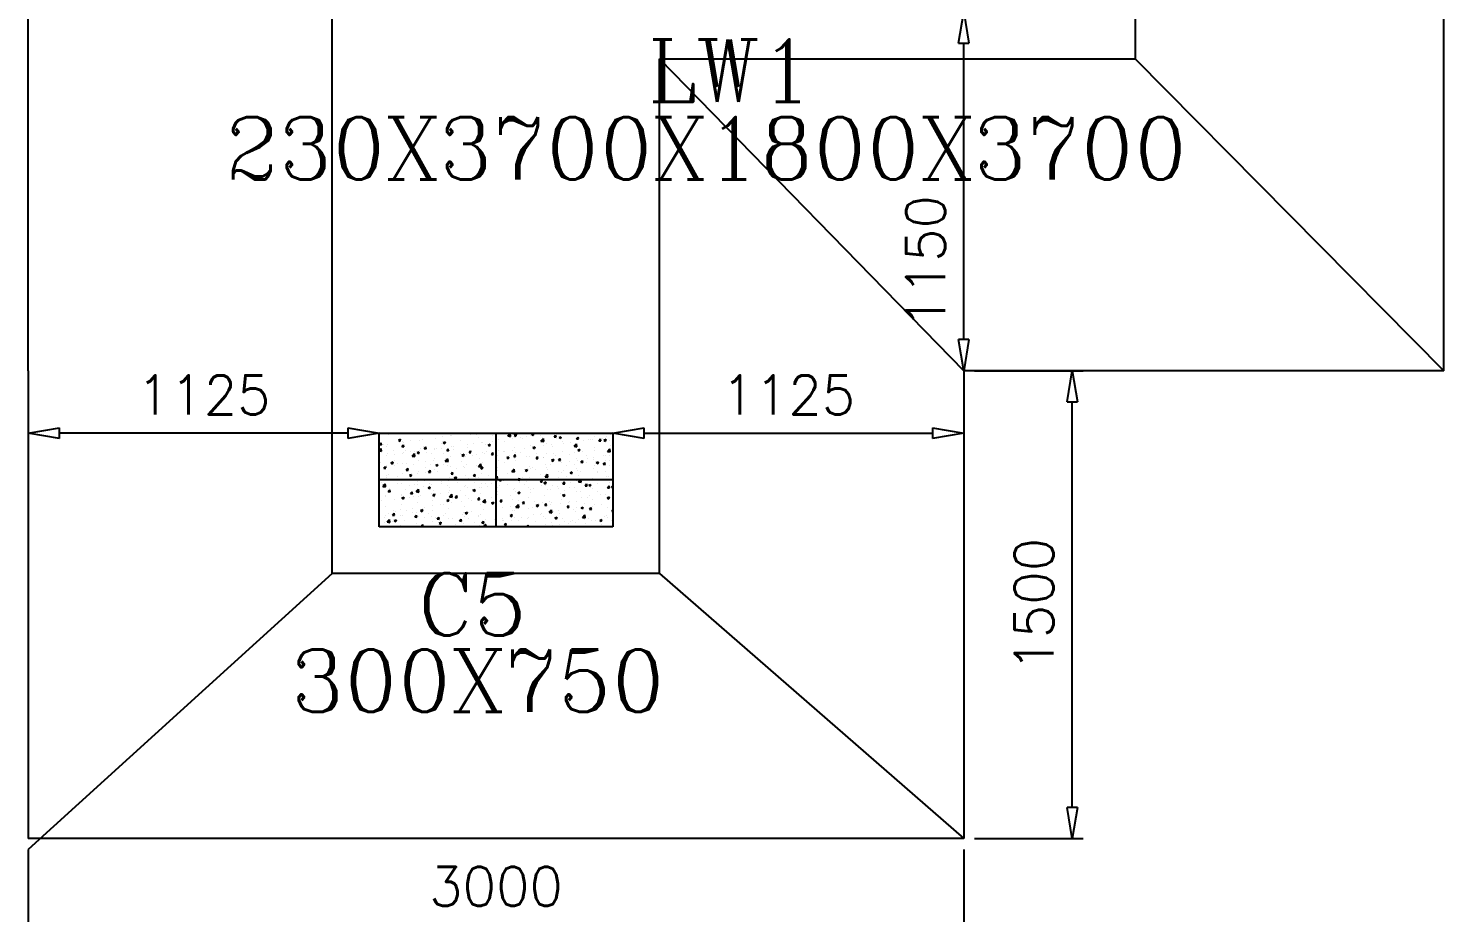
# Model space of a CAD drawing. Header units: millimetres. Extents: x 331487 to 517269, y 198509 to 399936.
# Drawn here: x 424804 to 429344, y 315016 to 317851 of the extents above; entities that cross this region are included whole.
import ezdxf

# ---------------------------------------------------------------- set-up
doc = ezdxf.new("R2010")
doc.units = ezdxf.units.MM
doc.header["$MEASUREMENT"] = 0
doc.layers.add('COLUMN', color=6, linetype='Continuous')
doc.layers.add('FOOTING', color=5, linetype='Continuous')
doc.styles.add('RC', font='romanc.shx', dxfattribs={"height": 200})
doc.styles.add('RO', font='romans.shx', dxfattribs={"height": 125})

# ---------------------------------------------------------------- blocks, each defined once
blk = doc.blocks.new('_ClosedBlank')
at = {"color": 0, "linetype": 'ByBlock', "lineweight": -2}
for p, q in [((-1, 0.167), (0, 0)), ((-1, 0.167), (-1, -0.167)), ((0, 0), (-1, -0.167))]:
    blk.add_line(p, q, dxfattribs=at)

msp = doc.modelspace()

# ---------------------------------------------------------------- linework, layer by layer
at = {"layer": 'COLUMN'}
for p, q in [((425929.3, 316553.5), (426679.3, 316553.5)), ((425929.3, 316253.5), (425929.3, 316553.5)), ((426679.3, 316553.5), (426679.3, 316253.5)), ((426679.3, 316253.5), (425929.3, 316253.5))]:
    msp.add_line(p, q, dxfattribs=at)
at = {"layer": 'COLUMN', "color": 2, "linetype": 'Continuous'}
for p, q in [((425931.3, 316551.4), (425931.3, 316551.4)), ((425957, 316549.8), (425957, 316549.8)), ((425960.5, 316548.7), (425960.5, 316548.7)), ((425991.7, 316531.3), (425998.7, 316533.9)), ((425991.7, 316531.3), (425996.7, 316527.9)), ((425996.7, 316527.9), (425998.7, 316533.9)), ((426059.1, 316531.1), (426059.1, 316531.1)), ((426068.9, 316533.5), (426068.9, 316533.5)), ((426109.6, 316537.5), (426109.6, 316537.5)), ((426132.1, 316541.8), (426132.1, 316541.8)), ((426157.1, 316545.1), (426157.1, 316545.1)), ((426161.5, 316545), (426161.5, 316545)), ((426187.5, 316551.8), (426187.5, 316551.8)), ((426189.6, 316529.1), (426189.6, 316529.1)), ((426195, 316550.1), (426195, 316550.1)), ((426212.9, 316552), (426212.9, 316552)), ((426222.4, 316553.5), (426224.4, 316552.1)), ((426224.4, 316552.1), (426224.8, 316553.5)), ((426240.9, 316549.6), (426240.9, 316549.6)), ((426247.9, 316539.1), (426247.9, 316539.1)), ((426294.3, 316547.3), (426294.3, 316547.3)), ((426306.3, 316549.1), (426306.3, 316549.1)), ((426314.1, 316532.6), (426314.1, 316532.6)), ((426342, 316544.4), (426349.8, 316552.5)), ((426342, 316544.4), (426350.9, 316543)), ((426347.7, 316545), (426347.7, 316545)), ((426350.9, 316543), (426349.8, 316552.5)), ((426357.9, 316535.6), (426357.9, 316535.6)), ((426363.1, 316547.5), (426370.1, 316550.2)), ((426363.1, 316547.5), (426368.1, 316544.1)), ((426365.4, 316539.7), (426365.4, 316539.7)), ((426368.1, 316544.1), (426370.1, 316550.2)), ((426382.9, 316538.9), (426382.9, 316538.9)), ((426388.5, 316537.2), (426388.5, 316537.2)), ((426401, 316542.8), (426401, 316542.8)), ((426415.9, 316546.1), (426415.9, 316546.1)), ((426419.3, 316547.9), (426424, 316553.5)), ((426419.3, 316547.9), (426425.3, 316547.4)), ((426420.8, 316543.9), (426420.8, 316543.9)), ((426425.3, 316547.4), (426424.2, 316553.5)), ((426446.9, 316547.2), (426446.9, 316547.2)), ((426448.7, 316527.8), (426456.5, 316536)), ((426454.4, 316540.5), (426454.4, 316540.5)), ((426457.6, 316526.4), (426456.5, 316535.9)), ((426483.9, 316552.2), (426483.9, 316552.2)), ((426491, 316541.6), (426495.9, 316547.4)), ((426491, 316541.6), (426497, 316541.1)), ((426497, 316541.1), (426495.9, 316547.4)), ((426506.8, 316539.5), (426513.8, 316542.2)), ((426506.8, 316539.5), (426511.8, 316536.1)), ((426507.8, 316538.3), (426507.8, 316538.3)), ((426511.8, 316536.1), (426513.8, 316542.2)), ((426561.2, 316536), (426561.2, 316536)), ((426562.8, 316535.4), (426567.6, 316541.1)), ((426562.8, 316535.4), (426568.7, 316534.8)), ((426568.7, 316534.8), (426567.6, 316541.1)), ((426568.5, 316533.7), (426568.5, 316533.7)), ((426583.7, 316529.3), (426583.7, 316529.3)), ((426601.7, 316532.2), (426601.7, 316532.2)), ((426608.7, 316532.6), (426608.7, 316532.6)), ((426614.6, 316533.8), (426614.6, 316533.8)), ((426620.5, 316541.2), (426620.5, 316541.2)), ((426634.5, 316529.1), (426639.3, 316534.8)), ((426634.5, 316529.1), (426640.5, 316528.6)), ((426640.5, 316528.5), (426639.3, 316534.8)), ((426646.6, 316537.6), (426646.6, 316537.6)), ((426650.6, 316531.5), (426657.6, 316534.2)), ((426650.6, 316531.5), (426655.5, 316528.1)), ((426655.5, 316528.1), (426657.6, 316534.2)), ((426660, 316542.2), (426660, 316542.2)), ((426667.9, 316531.5), (426667.9, 316531.5)), ((426671.8, 316548.3), (426671.8, 316548.3)), ((425929.3, 316497.7), (425936.1, 316504.8)), ((425929.3, 316496.5), (425937.2, 316495.2)), ((425931.1, 316516.6), (425935.9, 316522.4)), ((425931.1, 316516.6), (425937.1, 316516.1)), ((425937.1, 316516.1), (425935.9, 316522.4)), ((425937.2, 316495.2), (425936.1, 316504.7)), ((425942.8, 316516.9), (425942.8, 316516.9)), ((425954.5, 316509.7), (425954.5, 316509.7)), ((425955.8, 316516.6), (425955.8, 316516.6)), ((425956.3, 316489), (425956.3, 316489)), ((425975.6, 316496.3), (425975.6, 316496.3)), ((425979.7, 316485.8), (425979.7, 316485.8)), ((426002.8, 316510.3), (426007.7, 316516.1)), ((426002.8, 316510.3), (426008.8, 316509.8)), ((426004.7, 316489.1), (426004.7, 316489.1)), ((426006, 316525.2), (426006, 316525.2)), ((426006.5, 316490.8), (426006.5, 316490.8)), ((426007.7, 316524), (426007.7, 316524)), ((426008.8, 316509.8), (426007.7, 316516.1)), ((426007.9, 316507.5), (426007.9, 316507.5)), ((426014.7, 316499.1), (426014.7, 316499.1)), ((426029, 316494), (426029, 316494)), ((426031, 316528.5), (426031, 316528.5)), ((426035.1, 316480.1), (426042.9, 316488.2)), ((426042.6, 316494.1), (426042.6, 316494.1)), ((426044, 316478.7), (426042.9, 316488.2)), ((426051.4, 316491), (426058.4, 316493.7)), ((426051.4, 316491), (426056.3, 316487.6)), ((426056.3, 316487.6), (426058.4, 316493.7)), ((426057.9, 316497.8), (426057.9, 316497.8)), ((426061.3, 316505.2), (426061.3, 316505.2)), ((426073, 316509.1), (426073, 316509.1)), ((426074.6, 316504.1), (426079.4, 316509.8)), ((426074.6, 316504.1), (426080.5, 316503.5)), ((426080.5, 316503.5), (426079.4, 316509.8)), ((426082.4, 316491.8), (426082.4, 316491.8)), ((426096.9, 316487.1), (426096.9, 316487.1)), ((426105.8, 316502.4), (426105.8, 316502.4)), ((426108.4, 316504.2), (426108.4, 316504.2)), ((426114.7, 316503), (426114.7, 316503)), ((426130.8, 316505.7), (426130.8, 316505.7)), ((426131.3, 316519.1), (426131.3, 316519.1)), ((426135.4, 316523.2), (426142.4, 316525.9)), ((426135.4, 316523.2), (426140.4, 316519.9)), ((426135.7, 316489.5), (426135.7, 316489.5)), ((426140.4, 316519.9), (426142.4, 316525.9)), ((426146.3, 316497.8), (426151.1, 316503.5)), ((426146.3, 316497.8), (426152.3, 316497.3)), ((426152.3, 316497.3), (426151.1, 316503.5)), ((426155.3, 316497.1), (426155.3, 316497.1)), ((426160.3, 316511.7), (426160.3, 316511.7)), ((426168, 316500.7), (426168, 316500.7)), ((426168.7, 316510.7), (426168.7, 316510.7)), ((426189.1, 316487.3), (426189.1, 316487.3)), ((426195.1, 316483), (426202.1, 316485.7)), ((426200.1, 316479.6), (426202.1, 316485.7)), ((426210.4, 316485.5), (426210.4, 316485.5)), ((426211.6, 316518.7), (426211.6, 316518.7)), ((426213.6, 316507.1), (426213.6, 316507.1)), ((426218, 316491.5), (426222.8, 316497.3)), ((426218, 316491.5), (426224, 316491)), ((426221.4, 316498.5), (426221.4, 316498.5)), ((426224, 316491), (426222.8, 316497.2)), ((426231.8, 316519), (426231.8, 316519)), ((426242.5, 316485), (426242.5, 316485)), ((426256.9, 316522.3), (426256.9, 316522.3)), ((426260.9, 316491.9), (426260.9, 316491.9)), ((426262.2, 316525.1), (426262.2, 316525.1)), ((426268.4, 316487.8), (426268.4, 316487.8)), ((426271.9, 316517.1), (426271.9, 316517.1)), ((426274.8, 316496.2), (426274.8, 316496.2)), ((426279.1, 316515.2), (426286.1, 316517.9)), ((426279.1, 316515.2), (426284.1, 316511.9)), ((426284.1, 316511.9), (426286.1, 316517.9)), ((426289.7, 316485.2), (426294.6, 316491)), ((426289.7, 316485.2), (426295.7, 316484.7)), ((426295.7, 316484.7), (426294.6, 316491)), ((426294.7, 316527.3), (426294.7, 316527.3)), ((426312.9, 316499.4), (426312.9, 316499.4)), ((426328.2, 316493.9), (426328.2, 316493.9)), ((426330.2, 316527.1), (426330.2, 316527.1)), ((426331.6, 316496.1), (426331.6, 316496.1)), ((426356.6, 316499.4), (426356.6, 316499.4)), ((426361.5, 316479), (426366.3, 316484.7)), ((426364.2, 316506.4), (426364.2, 316506.4)), ((426367.4, 316478.4), (426366.3, 316484.7)), ((426368.4, 316492.2), (426368.4, 316492.2)), ((426381.6, 316491.7), (426381.6, 316491.7)), ((426394.5, 316504.4), (426394.5, 316504.4)), ((426414.7, 316512.8), (426414.7, 316512.8)), ((426422.8, 316507.2), (426429.8, 316509.9)), ((426422.8, 316507.2), (426427.8, 316503.9)), ((426426.7, 316502.2), (426426.7, 316502.2)), ((426427.8, 316503.9), (426429.8, 316509.9)), ((426434.9, 316489.4), (426434.9, 316489.4)), ((426448.7, 316527.8), (426457.6, 316526.4)), ((426457.6, 316512.7), (426457.6, 316512.7)), ((426465.5, 316487), (426465.5, 316487)), ((426466.7, 316520.3), (426466.7, 316520.3)), ((426482.7, 316516), (426482.7, 316516)), ((426485, 316512.2), (426485, 316512.2)), ((426488.3, 316487.2), (426488.3, 316487.2)), ((426516.8, 316494), (426516.8, 316494)), ((426518, 316527.3), (426518, 316527.3)), ((426520.5, 316521), (426520.5, 316521)), ((426541.7, 316484.9), (426541.7, 316484.9)), ((426543.4, 316522.2), (426543.4, 316522.2)), ((426555.4, 316511.3), (426563.2, 316519.4)), ((426555.4, 316511.3), (426564.3, 316509.9)), ((426557.4, 316489.9), (426557.4, 316489.9)), ((426564.3, 316509.9), (426563.2, 316519.4)), ((426566.5, 316499.2), (426573.5, 316501.9)), ((426566.5, 316499.2), (426571.5, 316495.9)), ((426567.3, 316500.4), (426567.3, 316500.4)), ((426571.5, 316495.9), (426573.5, 316501.9)), ((426582.4, 316493.2), (426582.4, 316493.2)), ((426619.2, 316507.9), (426619.2, 316507.9)), ((426620.3, 316498.2), (426620.3, 316498.2)), ((426662.2, 316494.7), (426670, 316502.9)), ((426662.2, 316494.7), (426671, 316493.3)), ((426671, 316493.3), (426669.9, 316502.8)), ((426670.6, 316515), (426670.6, 316515)), ((425934.6, 316458.9), (425934.6, 316458.9)), ((425945, 316441.4), (425949.8, 316447.1)), ((425945, 316441.4), (425951, 316440.9)), ((425951, 316440.9), (425949.8, 316447.1)), ((425953.4, 316450), (425953.4, 316450)), ((425953.4, 316446.4), (425953.4, 316446.4)), ((425954.6, 316483.3), (425954.6, 316483.3)), ((425967.4, 316458.7), (425974.4, 316461.4)), ((425967.4, 316458.7), (425972.3, 316455.4)), ((425972.3, 316455.4), (425974.3, 316461.4)), ((425978.4, 316449.7), (425978.4, 316449.7)), ((425980.3, 316467.1), (425980.3, 316467.1)), ((425988, 316456.6), (425988, 316456.6)), ((426005.3, 316457.5), (426005.3, 316457.5)), ((426016.3, 316454.6), (426016.3, 316454.6)), ((426016.7, 316435.1), (426021.5, 316440.9)), ((426022.7, 316434.6), (426021.5, 316440.9)), ((426035.1, 316480.1), (426044, 316478.7)), ((426038.6, 316477.1), (426038.6, 316477.1)), ((426041.4, 316454.4), (426041.4, 316454.4)), ((426056.6, 316464.5), (426056.6, 316464.5)), ((426076.8, 316442.1), (426076.8, 316442.1)), ((426079.4, 316463), (426079.4, 316463)), ((426094.8, 316452.1), (426094.8, 316452.1)), ((426104.5, 316466.2), (426104.5, 316466.2)), ((426107.1, 316470.9), (426107.1, 316470.9)), ((426111.1, 316450.7), (426118.1, 316453.4)), ((426111.1, 316450.7), (426116, 316447.4)), ((426116, 316447.4), (426118.1, 316453.4)), ((426135.1, 316452.1), (426135.1, 316452.1)), ((426141.8, 316463.5), (426149.6, 316471.7)), ((426141.8, 316463.5), (426150.7, 316462.1)), ((426142.4, 316471.2), (426142.4, 316471.2)), ((426148.1, 316449.9), (426148.1, 316449.9)), ((426150.7, 316462.1), (426149.6, 316471.6)), ((426157.9, 316445.1), (426157.9, 316445.1)), ((426159.1, 316478.4), (426159.1, 316478.4)), ((426179.2, 316440.1), (426179.2, 316440.1)), ((426193.5, 316462.1), (426193.5, 316462.1)), ((426195.1, 316483), (426200.1, 316479.6)), ((426201.5, 316447.6), (426201.5, 316447.6)), ((426204.2, 316443.4), (426204.2, 316443.4)), ((426205.5, 316479.5), (426205.5, 316479.5)), ((426209.2, 316452.2), (426209.2, 316452.2)), ((426230.5, 316482.8), (426230.5, 316482.8)), ((426242.1, 316448.4), (426242.1, 316448.4)), ((426248.5, 316447), (426256.3, 316455.1)), ((426248.5, 316447), (426257.4, 316445.6)), ((426251.8, 316472.1), (426251.8, 316472.1)), ((426254.8, 316442.7), (426261.8, 316445.4)), ((426254.8, 316442.7), (426259.8, 316439.4)), ((426254.9, 316445.4), (426254.9, 316445.4)), ((426257.4, 316445.6), (426256.3, 316455.1)), ((426259.7, 316458.6), (426259.7, 316458.6)), ((426259.7, 316439.4), (426261.8, 316445.4)), ((426295.9, 316482.8), (426295.9, 316482.8)), ((426305.3, 316456.7), (426305.3, 316456.7)), ((426308.3, 316443.1), (426308.3, 316443.1)), ((426310.1, 316482.1), (426310.1, 316482.1)), ((426311.7, 316466.1), (426311.7, 316466.1)), ((426330.3, 316460), (426330.3, 316460)), ((426338.8, 316475), (426345.8, 316477.7)), ((426338.8, 316475), (426343.8, 316471.6)), ((426343.8, 316471.6), (426345.8, 316477.7)), ((426349.3, 316480.5), (426349.3, 316480.5)), ((426355.3, 316430.4), (426363, 316438.5)), ((426361.5, 316479), (426367.4, 316478.4)), ((426361.7, 316440.9), (426361.7, 316440.9)), ((426361.8, 316439.8), (426361.8, 316439.8)), ((426363, 316473.1), (426363, 316473.1)), ((426364.1, 316429), (426363, 316438.5)), ((426368.2, 316465), (426368.2, 316465)), ((426402.6, 316478.3), (426402.6, 316478.3)), ((426412.3, 316446.2), (426412.3, 316446.2)), ((426413.5, 316479.5), (426413.5, 316479.5)), ((426415, 316438.6), (426415, 316438.6)), ((426422.6, 316442.5), (426422.6, 316442.5)), ((426431.3, 316473.3), (426431.3, 316473.3)), ((426433.2, 316472.7), (426438, 316478.4)), ((426433.2, 316472.7), (426439.2, 316472.2)), ((426439.2, 316472.2), (426438, 316478.4)), ((426456, 316476), (426456, 316476)), ((426456.4, 316476.6), (426456.4, 316476.6)), ((426464.2, 316453.7), (426464.2, 316453.7)), ((426467.9, 316442.1), (426467.9, 316442.1)), ((426480.9, 316452.5), (426480.9, 316452.5)), ((426482.5, 316467), (426489.5, 316469.7)), ((426482.5, 316467), (426487.5, 316463.6)), ((426487.5, 316463.6), (426489.5, 316469.7)), ((426494.2, 316481.6), (426494.2, 316481.6)), ((426504.9, 316466.4), (426509.7, 316472.2)), ((426504.9, 316466.4), (426510.9, 316465.9)), ((426509.4, 316473.7), (426509.4, 316473.7)), ((426510.9, 316465.9), (426509.7, 316472.1)), ((426515.6, 316460.8), (426515.6, 316460.8)), ((426531.1, 316450.5), (426531.1, 316450.5)), ((426539.2, 316462.5), (426539.2, 316462.5)), ((426556.1, 316453.8), (426556.1, 316453.8)), ((426562.8, 316471.5), (426562.8, 316471.5)), ((426563.2, 316440.6), (426563.2, 316440.6)), ((426566.1, 316467.2), (426566.1, 316467.2)), ((426576.6, 316460.1), (426581.5, 316465.9)), ((426576.6, 316460.1), (426582.6, 316459.6)), ((426582.6, 316459.6), (426581.5, 316465.9)), ((426594, 316458.7), (426594, 316458.7)), ((426595.1, 316482.7), (426595.1, 316482.7)), ((426597.6, 316472.5), (426597.6, 316472.5)), ((426616.2, 316469.2), (426616.2, 316469.2)), ((426616.8, 316441.4), (426616.8, 316441.4)), ((426618, 316474.7), (426618, 316474.7)), ((426621.5, 316450.6), (426621.5, 316450.6)), ((426626.2, 316459), (426633.2, 316461.6)), ((426626.2, 316459), (426631.2, 316455.6)), ((426631.2, 316455.6), (426633.2, 316461.6)), ((426648.4, 316453.9), (426653.2, 316459.6)), ((426648.4, 316453.9), (426654.3, 316453.3)), ((426648.5, 316480.4), (426648.5, 316480.4)), ((426654.3, 316453.3), (426653.2, 316459.6)), ((426655.9, 316482.5), (426655.9, 316482.5)), ((426657.1, 316467.1), (426657.1, 316467.1)), ((426668.2, 316448.4), (426668.2, 316448.4)), ((426669.4, 316481.7), (426669.4, 316481.7)), ((426669.6, 316467), (426669.6, 316467)), ((425936.2, 316394.4), (425936.2, 316394.4)), ((425952.1, 316416.7), (425952.1, 316416.7)), ((425952.1, 316410.2), (425952.1, 316410.2)), ((425960.2, 316422.1), (425960.2, 316422.1)), ((425968.5, 316405.5), (425968.5, 316405.5)), ((425990, 316415.2), (425990, 316415.2)), ((426004.1, 316424.2), (426004.1, 316424.2)), ((426016.7, 316435.1), (426022.7, 316434.6)), ((426018.5, 316432.1), (426018.5, 316432.1)), ((426021.9, 316403.3), (426021.9, 316403.3)), ((426027, 316418.5), (426034, 316421.2)), ((426027, 316418.5), (426032, 316415.1)), ((426032, 316415.1), (426034, 316421.2)), ((426053.1, 316423.5), (426053.1, 316423.5)), ((426054.2, 316397.9), (426054.2, 316397.9)), ((426055.4, 316431.2), (426055.4, 316431.2)), ((426075.3, 316401), (426075.3, 316401)), ((426078.2, 316426.8), (426078.2, 316426.8)), ((426088.4, 316428.8), (426093.3, 316434.6)), ((426088.4, 316428.8), (426094.4, 316428.3)), ((426094.4, 316428.3), (426093.3, 316434.6)), ((426104.7, 316404.3), (426104.7, 316404.3)), ((426105.9, 316437.6), (426105.9, 316437.6)), ((426116, 316431.8), (426116, 316431.8)), ((426128.7, 316398.8), (426128.7, 316398.8)), ((426152.9, 316400.7), (426152.9, 316400.7)), ((426156.7, 316411.8), (426156.7, 316411.8)), ((426160.2, 316422.6), (426165, 316428.3)), ((426160.2, 316422.6), (426166.1, 316422)), ((426166.1, 316422), (426165, 316428.3)), ((426170.8, 316410.5), (426177.8, 316413.2)), ((426170.8, 316410.5), (426175.7, 316407.1)), ((426175.7, 316407.1), (426177.8, 316413.2)), ((426177.9, 316404), (426177.9, 316404)), ((426182, 316396.5), (426182, 316396.5)), ((426189.3, 316402.5), (426189.3, 316402.5)), ((426208, 316418.9), (426208, 316418.9)), ((426215.8, 316408.9), (426215.8, 316408.9)), ((426231.9, 316416.3), (426236.7, 316422)), ((426231.9, 316416.3), (426237.9, 316415.8)), ((426235.4, 316394.3), (426235.4, 316394.3)), ((426237.9, 316415.8), (426236.7, 316422)), ((426247.6, 316412.5), (426247.6, 316412.5)), ((426258.5, 316425.3), (426258.5, 316425.3)), ((426279, 316417.3), (426279, 316417.3)), ((426303.6, 316410), (426308.4, 316415.8)), ((426303.6, 316410), (426309.6, 316409.5)), ((426304, 316420.6), (426304, 316420.6)), ((426306, 316422.5), (426306, 316422.5)), ((426309.6, 316409.5), (426308.4, 316415.8)), ((426309.2, 316399.5), (426309.2, 316399.5)), ((426310.4, 316432.8), (426310.4, 316432.8)), ((426314.5, 316402.5), (426321.5, 316405.1)), ((426314.5, 316402.5), (426319.4, 316399.1)), ((426319.4, 316399.1), (426321.5, 316405.1)), ((426329.9, 316400.5), (426329.9, 316400.5)), ((426341.9, 316425.5), (426341.9, 316425.5)), ((426355.2, 316430.4), (426364.1, 316429)), ((426360.6, 316406.5), (426360.6, 316406.5)), ((426364.3, 316432.5), (426364.3, 316432.5)), ((426375.3, 316403.7), (426380.2, 316409.5)), ((426375.3, 316403.7), (426381.3, 316403.2)), ((426378.7, 316394.4), (426378.7, 316394.4)), ((426381.3, 316403.2), (426380.2, 316409.5)), ((426388.2, 316410.5), (426388.2, 316410.5)), ((426398.5, 316434.7), (426405.5, 316437.4)), ((426398.5, 316434.7), (426403.5, 316431.4)), ((426403.5, 316431.4), (426405.5, 316437.4)), ((426403.7, 316397.7), (426403.7, 316397.7)), ((426405, 316433.9), (426405, 316433.9)), ((426411.1, 316412.9), (426411.1, 316412.9)), ((426430.1, 316437.2), (426430.1, 316437.2)), ((426441.6, 316402.7), (426441.6, 316402.7)), ((426446.6, 316420.5), (426446.6, 316420.5)), ((426447.1, 316397.5), (426451.9, 316403.2)), ((426447.1, 316397.5), (426453, 316396.9)), ((426453, 316396.9), (426451.9, 316403.2)), ((426458.2, 316394.4), (426465.2, 316397.1)), ((426458.2, 316394.4), (426463.2, 316391.1)), ((426462, 316413.9), (426469.8, 316422)), ((426462, 316413.9), (426470.9, 316412.5)), ((426463, 316420.4), (426463, 316420.4)), ((426463.2, 316391.1), (426465.2, 316397.1)), ((426468.4, 316436.3), (426468.4, 316436.3)), ((426470.9, 316412.5), (426469.8, 316422)), ((426504.8, 316411), (426504.8, 316411)), ((426504.9, 316430.6), (426504.9, 316430.6)), ((426513.2, 316394.2), (426513.2, 316394.2)), ((426514.4, 316427.5), (426514.4, 316427.5)), ((426518.8, 316391.2), (426523.6, 316396.9)), ((426521.8, 316434.1), (426521.8, 316434.1)), ((426524.8, 316390.7), (426523.6, 316396.9)), ((426529.8, 316414.3), (426529.8, 316414.3)), ((426542.2, 316426.7), (426549.2, 316429.4)), ((426542.2, 316426.7), (426547.2, 316423.3)), ((426543.1, 316395.6), (426543.1, 316395.6)), ((426547.2, 316423.3), (426549.2, 316429.4)), ((426563.7, 316400.6), (426563.7, 316400.6)), ((426564.9, 316433.9), (426564.9, 316433.9)), ((426567.7, 316419.3), (426567.7, 316419.3)), ((426568.7, 316397.3), (426576.5, 316405.4)), ((426568.7, 316397.3), (426577.6, 316395.9)), ((426575.2, 316431.8), (426575.2, 316431.8)), ((426577.6, 316395.9), (426576.5, 316405.4)), ((426601.4, 316405.6), (426601.4, 316405.6)), ((426615.6, 316408.1), (426615.6, 316408.1)), ((426628.6, 316429.6), (426628.6, 316429.6)), ((426630.8, 316427.6), (426630.8, 316427.6)), ((426655.9, 316430.9), (426655.9, 316430.9)), ((426659.7, 316415.6), (426659.7, 316415.6)), ((426666.9, 316415.1), (426666.9, 316415.1)), ((426667.4, 316396.5), (426667.4, 316396.5)), ((425941.6, 316382.7), (425949.4, 316390.8)), ((425941.6, 316382.7), (425950.5, 316381.3)), ((425943, 316386.2), (425950, 316388.9)), ((425943, 316386.2), (425948, 316382.9)), ((425948, 316382.9), (425950, 316388.9)), ((425948.6, 316354.7), (425948.6, 316354.7)), ((425950.5, 316381.3), (425949.4, 316390.8)), ((425949.7, 316350.1), (425949.7, 316350.1)), ((425950.9, 316383.4), (425950.9, 316383.4)), ((425956, 316362.4), (425956, 316362.4)), ((425958.9, 316366.2), (425963.7, 316371.9)), ((425958.9, 316366.2), (425964.8, 316365.7)), ((425963.7, 316375.8), (425963.7, 316375.8)), ((425964.8, 316365.6), (425963.7, 316371.9)), ((425989.6, 316392.1), (425989.6, 316392.1)), ((426001.6, 316357.6), (426001.6, 316357.6)), ((426002, 316352.5), (426002, 316352.5)), ((426002.7, 316346), (426009.7, 316348.6)), ((426002.9, 316390.9), (426002.9, 316390.9)), ((426007.7, 316342.6), (426009.7, 316348.6)), ((426014.4, 316372.4), (426014.4, 316372.4)), ((426025.6, 316347.9), (426025.6, 316347.9)), ((426026.8, 316384.1), (426026.8, 316384.1)), ((426030.6, 316359.9), (426035.4, 316365.6)), ((426030.6, 316359.9), (426036.6, 316359.4)), ((426036.6, 316359.4), (426035.4, 316365.6)), ((426038.3, 316350.5), (426038.3, 316350.5)), ((426043, 316389.9), (426043, 316389.9)), ((426048.3, 316366.1), (426056.1, 316374.2)), ((426048.3, 316366.1), (426057.2, 316364.7)), ((426051.9, 316387.4), (426051.9, 316387.4)), ((426053, 316364.6), (426053, 316364.6)), ((426055.4, 316350.2), (426055.4, 316350.2)), ((426057.2, 316364.7), (426056.1, 316374.2)), ((426063.4, 316352.9), (426063.4, 316352.9)), ((426072.7, 316382.4), (426072.7, 316382.4)), ((426086.7, 316378.2), (426093.7, 316380.9)), ((426086.7, 316378.2), (426091.7, 316374.9)), ((426089.7, 316392.4), (426089.7, 316392.4)), ((426091.7, 316374.9), (426093.7, 316380.9)), ((426096.4, 316387.6), (426096.4, 316387.6)), ((426096.6, 316360.5), (426096.6, 316360.5)), ((426102.3, 316353.6), (426107.1, 316359.4)), ((426102.3, 316353.6), (426108.3, 316353.1)), ((426103.5, 316371), (426103.5, 316371)), ((426108.3, 316353.1), (426107.1, 316359.4)), ((426108.8, 316347.9), (426108.8, 316347.9)), ((426126.6, 316361.2), (426126.6, 316361.2)), ((426131, 316392.4), (426131, 316392.4)), ((426149.7, 316385.3), (426149.7, 316385.3)), ((426151.6, 316364.5), (426151.6, 316364.5)), ((426155, 316370.5), (426155, 316370.5)), ((426155, 316349.6), (426163.9, 316348.2)), ((426155.1, 316349.6), (426162.9, 316357.7)), ((426155.4, 316378.5), (426155.4, 316378.5)), ((426163.9, 316348.2), (426162.8, 316357.7)), ((426174, 316347.3), (426178.9, 316353.1)), ((426174, 316347.3), (426180, 316346.8)), ((426180, 316346.8), (426178.9, 316353.1)), ((426189.5, 316369.5), (426189.5, 316369.5)), ((426203.1, 316383.1), (426203.1, 316383.1)), ((426205.6, 316352.3), (426205.6, 316352.3)), ((426206.8, 316385.6), (426206.8, 316385.6)), ((426213.3, 316380.5), (426213.3, 316380.5)), ((426230.4, 316370.2), (426237.4, 316372.9)), ((426230.4, 316370.2), (426235.4, 316366.8)), ((426235.4, 316366.8), (426237.4, 316372.9)), ((426252.7, 316377.8), (426252.7, 316377.8)), ((426256.1, 316358.7), (426256.1, 316358.7)), ((426256.5, 316380.8), (426256.5, 316380.8)), ((426257.3, 316392), (426257.3, 316392)), ((426271.6, 316390.5), (426271.6, 316390.5)), ((426277.7, 316381.1), (426277.7, 316381.1)), ((426288.8, 316392), (426288.8, 316392)), ((426308, 316366.2), (426308, 316366.2)), ((426309.8, 316355.5), (426309.8, 316355.5)), ((426309.9, 316378.6), (426309.9, 316378.6)), ((426315.6, 316386.1), (426315.6, 316386.1)), ((426342.2, 316389.8), (426342.2, 316389.8)), ((426352.4, 316355), (426352.4, 316355)), ((426359.4, 316373.2), (426359.4, 316373.2)), ((426363.3, 316376.3), (426363.3, 316376.3)), ((426368.1, 316365.5), (426368.1, 316365.5)), ((426374.2, 316362.2), (426381.2, 316364.9)), ((426374.2, 316362.2), (426379.1, 316358.8)), ((426377.4, 316358.3), (426377.4, 316358.3)), ((426379.1, 316358.8), (426381.2, 316364.9)), ((426395.6, 316387.5), (426395.6, 316387.5)), ((426409.9, 316379.6), (426409.9, 316379.6)), ((426415.3, 316363.3), (426415.3, 316363.3)), ((426416.7, 316374.1), (426416.7, 316374.1)), ((426426.4, 316375.5), (426426.4, 316375.5)), ((426449, 316385.2), (426449, 316385.2)), ((426460.6, 316353.8), (426460.6, 316353.8)), ((426461.8, 316387.1), (426461.8, 316387.1)), ((426470, 316371.8), (426470, 316371.8)), ((426478.5, 316371.6), (426478.5, 316371.6)), ((426484.8, 316385.5), (426484.8, 316385.5)), ((426502.3, 316383), (426502.3, 316383)), ((426503.5, 316374.9), (426503.5, 316374.9)), ((426511.9, 316360.9), (426511.9, 316360.9)), ((426517.9, 316354.2), (426524.9, 316356.9)), ((426517.9, 316354.2), (426522.8, 316350.8)), ((426518.8, 316391.2), (426524.8, 316390.7)), ((426522.8, 316350.8), (426524.9, 316356.9)), ((426523.4, 316369.6), (426523.4, 316369.6)), ((426541.4, 316379.9), (426541.4, 316379.9)), ((426555.7, 316380.7), (426555.7, 316380.7)), ((426562.4, 316367.3), (426562.4, 316367.3)), ((426576.8, 316367.3), (426576.8, 316367.3)), ((426578.2, 316348.7), (426578.2, 316348.7)), ((426590.5, 316384.9), (426595.3, 316390.7)), ((426590.5, 316384.9), (426596.5, 316384.4)), ((426596.5, 316384.4), (426595.3, 316390.7)), ((426601.9, 316386.4), (426608.9, 316389.1)), ((426601.9, 316386.4), (426606.9, 316383.1)), ((426603.3, 316352), (426603.3, 316352)), ((426604.5, 316388.2), (426604.5, 316388.2)), ((426606.9, 316383.1), (426608.9, 316389.1)), ((426609.1, 316378.5), (426609.1, 316378.5)), ((426614.4, 316374.8), (426614.4, 316374.8)), ((426629.6, 316391.5), (426629.6, 316391.5)), ((426630.2, 316365), (426630.2, 316365)), ((426641.1, 316357), (426641.1, 316357)), ((426655.6, 316355.9), (426655.6, 316355.9)), ((426661.6, 316346.2), (426668.6, 316348.9)), ((426662.2, 316378.6), (426667.1, 316384.4)), ((426662.2, 316378.6), (426668.2, 316378.1)), ((426662.5, 316376.2), (426662.5, 316376.2)), ((426664.5, 316348.5), (426664.5, 316348.5)), ((426665.7, 316381.8), (426665.7, 316381.8)), ((426666.6, 316342.8), (426668.6, 316348.9)), ((426668.2, 316378.1), (426667.1, 316384.4)), ((426675.4, 316380.8), (426679.3, 316384.9)), ((426675.4, 316380.8), (426679.3, 316380.1)), ((425937.4, 316336.3), (425937.4, 316336.3)), ((425948.5, 316316.8), (425948.5, 316316.8)), ((425974.2, 316305.2), (425974.2, 316305.2)), ((425980, 316340.5), (425980, 316340.5)), ((425999.3, 316308.5), (425999.3, 316308.5)), ((426000.4, 316324.3), (426000.4, 316324.3)), ((426000.5, 316344.6), (426000.5, 316344.6)), ((426002.7, 316346), (426007.7, 316342.6)), ((426018.2, 316305.5), (426018.2, 316305.5)), ((426037.1, 316313.5), (426037.1, 316313.5)), ((426051.8, 316331.4), (426051.8, 316331.4)), ((426062.4, 316305.7), (426069.4, 316308.4)), ((426062.4, 316305.7), (426067.4, 316302.3)), ((426067.4, 316302.3), (426069.4, 316308.4)), ((426076.5, 316315.5), (426076.5, 316315.5)), ((426100.3, 316321.8), (426100.3, 316321.8)), ((426101.1, 316304.5), (426101.1, 316304.5)), ((426102.3, 316337.8), (426102.3, 316337.8)), ((426125.3, 316325.1), (426125.3, 316325.1)), ((426134.8, 316325.5), (426134.8, 316325.5)), ((426146.4, 316338), (426153.4, 316340.6)), ((426146.4, 316338), (426151.4, 316334.6)), ((426151.4, 316334.6), (426153.4, 316340.6)), ((426153, 316312), (426153, 316312)), ((426154.2, 316345.3), (426154.2, 316345.3)), ((426162.2, 316345.7), (426162.2, 316345.7)), ((426163.2, 316330.1), (426163.2, 316330.1)), ((426193.2, 316335.5), (426193.2, 316335.5)), ((426204.4, 316319), (426204.4, 316319)), ((426215.5, 316343.4), (426215.5, 316343.4)), ((426225.1, 316302.2), (426225.1, 316302.2)), ((426226.3, 316338.4), (426226.3, 316338.4)), ((426245.8, 316341.1), (426250.6, 316346.8)), ((426245.8, 316341.1), (426251.7, 316340.6)), ((426251.7, 316340.5), (426250.6, 316346.8)), ((426251.4, 316341.7), (426251.4, 316341.7)), ((426251.5, 316345.5), (426251.5, 316345.5)), ((426254.9, 316325.4), (426254.9, 316325.4)), ((426261.8, 316333), (426269.6, 316341.1)), ((426261.8, 316333), (426270.7, 316331.6)), ((426262.9, 316307.2), (426262.9, 316307.2)), ((426268.9, 316341.2), (426268.9, 316341.2)), ((426270.7, 316331.6), (426269.6, 316341.1)), ((426289.3, 316346.7), (426289.3, 316346.7)), ((426290.1, 316329.9), (426297.1, 316332.6)), ((426290.1, 316329.9), (426295.1, 316326.6)), ((426295.1, 316326.6), (426297.1, 316332.6)), ((426306.8, 316332.9), (426306.8, 316332.9)), ((426317.5, 316334.8), (426322.3, 316340.5)), ((426317.5, 316334.8), (426323.5, 316334.3)), ((426323.5, 316334.3), (426322.3, 316340.5)), ((426322.3, 316338.9), (426322.3, 316338.9)), ((426326.1, 316315.5), (426326.1, 316315.5)), ((426351.1, 316318.8), (426351.1, 316318.8)), ((426356.9, 316306.7), (426356.9, 316306.7)), ((426358.1, 316339.9), (426358.1, 316339.9)), ((426364, 316305.9), (426364, 316305.9)), ((426368.5, 316316.5), (426376.3, 316324.6)), ((426368.5, 316316.5), (426377.4, 316315.1)), ((426375.7, 316336.7), (426375.7, 316336.7)), ((426377.4, 316315.1), (426376.3, 316324.6)), ((426389, 316323.8), (426389, 316323.8)), ((426389.2, 316328.5), (426394, 316334.3)), ((426389.2, 316328.5), (426395.2, 316328)), ((426395.2, 316328), (426394, 316334.3)), ((426407.4, 316313.1), (426407.4, 316313.1)), ((426408.7, 316346.3), (426408.7, 316346.3)), ((426422.3, 316315.9), (426422.3, 316315.9)), ((426429.1, 316334.4), (426429.1, 316334.4)), ((426433.8, 316321.9), (426440.9, 316324.6)), ((426433.8, 316321.9), (426438.8, 316318.6)), ((426438.8, 316318.6), (426440.8, 316324.6)), ((426452.2, 316332.1), (426452.2, 316332.1)), ((426459.4, 316320.6), (426459.4, 316320.6)), ((426460.9, 316322.2), (426465.8, 316328)), ((426460.9, 316322.2), (426466.9, 316321.7)), ((426466.9, 316321.7), (426465.8, 316328)), ((426475.2, 316299.9), (426483, 316308)), ((426477.2, 316335.4), (426477.2, 316335.4)), ((426480.6, 316325.9), (426480.6, 316325.9)), ((426482.4, 316332.2), (426482.4, 316332.2)), ((426484.1, 316298.5), (426483, 316308)), ((426504.6, 316303.9), (426504.6, 316303.9)), ((426510.7, 316327.6), (426510.7, 316327.6)), ((426515.1, 316340.4), (426515.1, 316340.4)), ((426532.7, 316316), (426537.5, 316321.7)), ((426532.7, 316316), (426538.6, 316315.4)), ((426535.8, 316329.9), (426535.8, 316329.9)), ((426538.6, 316315.4), (426537.5, 316321.7)), ((426538.9, 316335.9), (426538.9, 316335.9)), ((426551.9, 316309.3), (426551.9, 316309.3)), ((426561.2, 316334), (426561.2, 316334)), ((426562.9, 316313.9), (426562.9, 316313.9)), ((426577, 316312.6), (426577, 316312.6)), ((426577.6, 316313.9), (426584.6, 316316.6)), ((426577.6, 316313.9), (426582.5, 316310.6)), ((426582.5, 316310.6), (426584.6, 316316.6)), ((426589.2, 316327.6), (426589.2, 316327.6)), ((426597.3, 316345.9), (426597.3, 316345.9)), ((426604.4, 316309.7), (426609.2, 316315.4)), ((426604.4, 316309.7), (426610.4, 316309.2)), ((426610.4, 316309.2), (426609.2, 316315.4)), ((426612, 316308.2), (426612, 316308.2)), ((426613.2, 316341.5), (426613.2, 316341.5)), ((426614.8, 316317.6), (426614.8, 316317.6)), ((426621.2, 316323.9), (426621.2, 316323.9)), ((426642.6, 316325.4), (426642.6, 316325.4)), ((426661.6, 316346.2), (426666.6, 316342.8)), ((426663.3, 316315.2), (426663.3, 316315.2)), ((426676.1, 316303.4), (426679.3, 316307.3)), ((426676.1, 316303.4), (426679.3, 316303.1)), ((426678, 316325.9), (426678, 316325.9)), ((425947.3, 316283.5), (425947.3, 316283.5)), ((425947.9, 316265.7), (425947.9, 316265.7)), ((425950.2, 316290.2), (425950.2, 316290.2)), ((425954.9, 316268.7), (425962.7, 316276.8)), ((425954.9, 316268.7), (425963.8, 316267.3)), ((425959.9, 316295.5), (425959.9, 316295.5)), ((425963.8, 316267.3), (425962.6, 316276.8)), ((425972.7, 316291), (425977.6, 316296.7)), ((425972.7, 316291), (425978.7, 316290.4)), ((425972.9, 316269), (425972.9, 316269)), ((425978.7, 316290.4), (425977.5, 316296.7)), ((425978.4, 316273.4), (425985.4, 316276.1)), ((425978.4, 316273.4), (425983.4, 316270.1)), ((425982.5, 316301.4), (425982.5, 316301.4)), ((425983.3, 316270.1), (425985.4, 316276.1)), ((425998, 316257.7), (425998, 316257.7)), ((425999.2, 316291), (425999.2, 316291)), ((426003.6, 316287.9), (426003.6, 316287.9)), ((426010.8, 316274), (426010.8, 316274)), ((426035.9, 316299.1), (426035.9, 316299.1)), ((426044.5, 316284.7), (426049.3, 316290.4)), ((426044.5, 316284.7), (426050.4, 316284.2)), ((426050.4, 316284.1), (426049.3, 316290.4)), ((426049.3, 316264.8), (426049.3, 316264.8)), ((426050.6, 316298.1), (426050.6, 316298.1)), ((426057, 316285.7), (426057, 316285.7)), ((426062.9, 316253.5), (426069.4, 316260.3)), ((426070.2, 316253.5), (426069.4, 316260.3)), ((426074, 316282.3), (426074, 316282.3)), ((426089.3, 316296.8), (426089.3, 316296.8)), ((426099, 316285.6), (426099, 316285.6)), ((426099.9, 316271.2), (426099.9, 316271.2)), ((426110.4, 316283.4), (426110.4, 316283.4)), ((426116.2, 316278.4), (426121, 316284.1)), ((426116.2, 316278.4), (426122.2, 316277.9)), ((426122.2, 316277.9), (426121, 316284.1)), ((426122.1, 316265.4), (426129.1, 316268.1)), ((426122.1, 316265.4), (426127.1, 316262.1)), ((426127.1, 316262.1), (426129.1, 316268.1)), ((426130.7, 316265.8), (426130.7, 316265.8)), ((426136.9, 316290.6), (426136.9, 316290.6)), ((426142.7, 316294.6), (426142.7, 316294.6)), ((426151.8, 316278.7), (426151.8, 316278.7)), ((426163.8, 316281.2), (426163.8, 316281.2)), ((426173.7, 316259.5), (426173.7, 316259.5)), ((426187.9, 316272.1), (426192.7, 316277.9)), ((426187.9, 316272.1), (426193.9, 316271.6)), ((426189, 316275.8), (426189, 316275.8)), ((426193.9, 316271.6), (426192.7, 316277.9)), ((426196.1, 316292.3), (426196.1, 316292.3)), ((426198.8, 316262.8), (426198.8, 316262.8)), ((426200, 316298.9), (426200, 316298.9)), ((426203.1, 316285.7), (426203.1, 316285.7)), ((426206.1, 316297.7), (426213.1, 316300.4)), ((426206.1, 316297.7), (426211.1, 316294.3)), ((426211.1, 316294.3), (426213.1, 316300.4)), ((426217.1, 316278.9), (426217.1, 316278.9)), ((426236.6, 316267.8), (426236.6, 316267.8)), ((426247.3, 316285.8), (426247.3, 316285.8)), ((426249.4, 316290.1), (426249.4, 316290.1)), ((426252.4, 316258.8), (426252.4, 316258.8)), ((426253.6, 316292.1), (426253.6, 316292.1)), ((426259.6, 316265.9), (426264.5, 316271.6)), ((426259.6, 316265.9), (426265.6, 316265.3)), ((426265.6, 316265.3), (426264.5, 316271.6)), ((426265.8, 316257.4), (426272.8, 316260.1)), ((426265.8, 316257.4), (426270.8, 316254.1)), ((426270.5, 316276.7), (426270.5, 316276.7)), ((426270.8, 316254.1), (426272.8, 316260.1)), ((426271.3, 316263.9), (426271.3, 316263.9)), ((426299.8, 316276.1), (426299.8, 316276.1)), ((426302.8, 316287.8), (426302.8, 316287.8)), ((426304.4, 316266.3), (426304.4, 316266.3)), ((426305.6, 316299.6), (426305.6, 316299.6)), ((426305.7, 316295.8), (426305.7, 316295.8)), ((426323.9, 316274.4), (426323.9, 316274.4)), ((426324.8, 316279.4), (426324.8, 316279.4)), ((426329.6, 316273.9), (426329.6, 316273.9)), ((426331.4, 316259.6), (426336.2, 316265.3)), ((426331.4, 316259.6), (426337.3, 316259.1)), ((426337.3, 316259), (426336.2, 316265.3)), ((426349.8, 316289.7), (426356.8, 316292.4)), ((426349.8, 316289.7), (426354.8, 316286.3)), ((426354.8, 316286.3), (426356.8, 316292.4)), ((426355.7, 316273.4), (426355.7, 316273.4)), ((426356.2, 316285.6), (426356.2, 316285.6)), ((426362.7, 316284.4), (426362.7, 316284.4)), ((426377.3, 316272.1), (426377.3, 316272.1)), ((426387.9, 316283.9), (426387.9, 316283.9)), ((426403.3, 316253.5), (426407.9, 316259)), ((426406.2, 316279.8), (426406.2, 316279.8)), ((426408.9, 316253.5), (426407.9, 316259)), ((426409.6, 316283.3), (426409.6, 316283.3)), ((426424.6, 316256.5), (426424.6, 316256.5)), ((426425.9, 316292.7), (426425.9, 316292.7)), ((426430.7, 316269.9), (426430.7, 316269.9)), ((426446.3, 316293.9), (426446.3, 316293.9)), ((426450.9, 316296), (426450.9, 316296)), ((426458.2, 316287.3), (426458.2, 316287.3)), ((426462.5, 316261.5), (426462.5, 316261.5)), ((426463, 316281.1), (426463, 316281.1)), ((426475.2, 316299.9), (426484.1, 316298.5)), ((426484.1, 316267.6), (426484.1, 316267.6)), ((426484.5, 316258.9), (426484.5, 316258.9)), ((426488.8, 316301), (426488.8, 316301)), ((426493.5, 316281.7), (426500.5, 316284.4)), ((426493.5, 316281.7), (426498.5, 316278.3)), ((426498.5, 316278.3), (426500.5, 316284.4)), ((426508.3, 316261), (426508.3, 316261)), ((426509.5, 316294.3), (426509.5, 316294.3)), ((426516.4, 316278.8), (426516.4, 316278.8)), ((426525.6, 316269.8), (426525.6, 316269.8)), ((426537.4, 316265.4), (426537.4, 316265.4)), ((426542.8, 316268.9), (426542.8, 316268.9)), ((426550.6, 316273.1), (426550.6, 316273.1)), ((426558.8, 316267.4), (426558.8, 316267.4)), ((426560, 316300.7), (426560, 316300.7)), ((426569.7, 316276.6), (426569.7, 316276.6)), ((426581.9, 316283.3), (426590.8, 316282)), ((426582, 316283.4), (426589.7, 316291.5)), ((426588.5, 316278.1), (426588.5, 316278.1)), ((426590.8, 316282), (426589.7, 316291.5)), ((426590.8, 316263.1), (426590.8, 316263.1)), ((426601.1, 316278.9), (426601.1, 316278.9)), ((426610.7, 316274.9), (426610.7, 316274.9)), ((426623.1, 316274.3), (426623.1, 316274.3)), ((426637.3, 316273.7), (426644.3, 316276.4)), ((426637.3, 316273.7), (426642.2, 316270.3)), ((426642.2, 316270.3), (426644.3, 316276.3)), ((426644.2, 316260.9), (426644.2, 316260.9)), ((426651.7, 316286.4), (426651.7, 316286.4)), ((426659.4, 316288.9), (426659.4, 316288.9)), ((426662.1, 316282), (426662.1, 316282)), ((426676.5, 316272), (426676.5, 316272)), ((426676.7, 316289.7), (426676.7, 316289.7)), ((426072.4, 316255.8), (426072.4, 316255.8)), ((426213, 316253.9), (426213, 316253.9)), ((426456.9, 316254), (426456.9, 316254))]:
    msp.add_line(p, q, dxfattribs=at)
at = {"layer": 'FOOTING'}
for p, q in [((424804.3, 316753.5), (424804.3, 322753.5)), ((429344.3, 316753.5), (429344.3, 322753.5)), ((425779.3, 316103.5), (425779.3, 321753.5)), ((428354.3, 321753.5), (428354.3, 317753.5)), ((426829.3, 316103.5), (426829.3, 317753.5)), ((426829.3, 317753.5), (428354.3, 317753.5)), ((426829.3, 317753.5), (427804.8, 316753.5)), ((428354.3, 317753.5), (429344.3, 316753.5)), ((424804.3, 316753.5), (424804.3, 315253.5)), ((427804.8, 316753.5), (427804.8, 315253.5)), ((429344.3, 316753.5), (427804.8, 316753.5)), ((426304.3, 316553.5), (426304.3, 316253.5)), ((426679.3, 316403.5), (425929.3, 316403.5)), ((425779.3, 316103.5), (424804.3, 315218.5)), ((426829.3, 316103.5), (425779.3, 316103.5)), ((426829.3, 316103.5), (427804.8, 315253.5)), ((427804.8, 315253.5), (424804.3, 315253.5))]:
    msp.add_line(p, q, dxfattribs=at)
at = {"layer": 'FOOTING', "color": 4}
for p, q in [((427804.8, 316853.5), (427804.8, 317803.5)), ((427839.8, 316753.5), (428187.8, 316753.5)), ((428152.8, 315353.5), (428152.8, 316653.5)), ((425829.3, 316553.5), (424904.3, 316553.5)), ((426779.3, 316553.5), (427704.8, 316553.5)), ((424804.3, 315218.5), (424804.3, 314942.8)), ((427804.8, 315218.5), (427804.8, 314942.8)), ((427839.8, 315253.5), (428187.8, 315253.5))]:
    msp.add_line(p, q, dxfattribs=at)

# ---------------------------------------------------------------- block references
at = {"layer": 'FOOTING', "color": 4, "xscale": 100, "yscale": 100, "zscale": 100}
for p, rotation in [((427804.8, 317903.5), 90), ((427804.8, 316753.5), 270), ((428152.8, 316753.5), 90), ((424804.3, 316553.5), 179.999999999997), ((425929.3, 316553.5), 359.999999999997), ((426679.3, 316553.5), 180), ((428152.8, 315253.5), 270)]:
    msp.add_blockref('_ClosedBlank', p, dxfattribs=dict(at, rotation=rotation))
msp.add_blockref('_ClosedBlank', (427804.8, 316553.5), dxfattribs=at)

# ---------------------------------------------------------------- texts
at = {"layer": 'COLUMN', "style": 'RC'}
for s, p in [('LW1', (426791, 317615.9)), ('230X3700X1800X3700', (425436, 317366.9)), ('C5', (426052.7, 315904.3)), ('300X750', (425646.3, 315659.5))]:
    msp.add_text(s, height=200, dxfattribs=at).set_placement(p)
at = {"layer": 'FOOTING', "color": 3, "char_height": 125, "attachment_point": 5, "rotation": 90, "style": 'RO'}
for s, insert in [('1150', (427682.3, 317102.5)), ('1500', (428030.3, 316003.5))]:
    msp.add_mtext(s, dxfattribs=dict(at, insert=insert))
at = {"layer": 'FOOTING', "color": 3, "char_height": 125, "attachment_point": 5, "style": 'RO'}
for s, insert in [('1125', (425366.8, 316676)), ('1125', (427242.1, 316676)), ('3000', (426304.6, 315100.3))]:
    msp.add_mtext(s, dxfattribs=dict(at, insert=insert))

doc.saveas('drawing.dxf')
